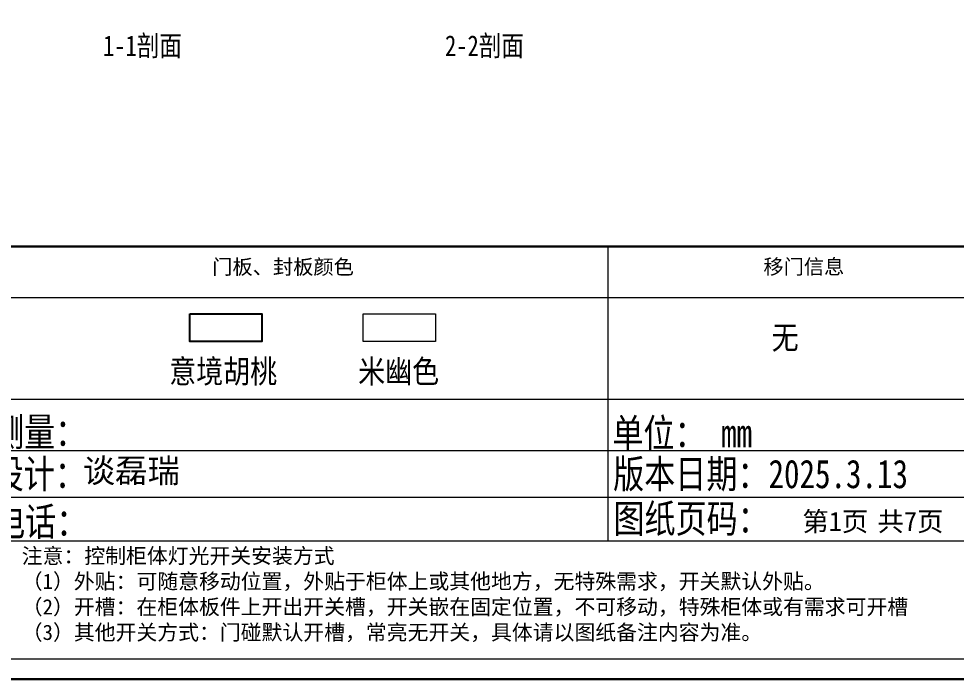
# Model space of a CAD drawing. Header units: millimetres. Extents: x 29318 to 134049, y -332664 to 3734.
# Drawn here: x 127306 to 131661, y -174661 to -171593 of the extents above; entities that cross this region are included whole.
import ezdxf
from ezdxf.enums import TextEntityAlignment as Align

# ---------------------------------------------------------------- set-up
doc = ezdxf.new("R2010")
doc.units = ezdxf.units.MM
doc.layers.add('03文字', color=255, linetype='Continuous')
doc.layers.add('blue', color=206, linetype='Continuous')
doc.layers.add('08打印', color=7, linetype='Continuous', plot=False)
doc.layers.add('内框图层', color=1, linetype='Continuous', plot=False)
for name, color, linetype, lineweight in [('222', 7, 'Continuous', 0), ('大样文字', 30, 'Continuous', 25), ('样柜柜体色', 30, 'Continuous', 9), ('样柜门板色', 4, 'Continuous', 18)]:
    doc.layers.add(name, color=color, linetype=linetype, lineweight=lineweight)
doc.styles.add('MtXpl__2', font='simhei.ttf')
doc.styles.add('宋体', font='', dxfattribs={"height": 40})
doc.styles.add('标注文字样式', font='', dxfattribs={"width": 0.8})
doc.styles.add('黑体', font='simhei.ttf')
doc.styles.get('宋体').set_extended_font_data('SimSun')
doc.styles.get('标注文字样式').set_extended_font_data('SimSun')

# ---------------------------------------------------------------- blocks, each defined once
blk = doc.blocks.new('A-页码编号#53A', base_point=(3481.1, 591.4))
at = {"color": 30, "style": '黑体'}
blk.add_attdef('F', text='', height=72, dxfattribs=at).set_placement((3771, 632.4), align=Align.MIDDLE_RIGHT)
blk.add_attdef('Z', text='', height=72, dxfattribs=at).set_placement((3805.5, 632.4), align=Align.MIDDLE_LEFT)
blk = doc.blocks.new('莫干山标准图框8.9')
at = {"layer": 'blue', "color": 5, "lineweight": 25}
blk.add_line((331947, 217428.5), (344647.8, 217428.5), dxfattribs=at)
at = {"layer": '样柜柜体色'}
for p, q in [((342883.6, 219168.4), (332027.2, 219168.4)), ((341181.5, 219168.4), (341181.5, 217984.7)), ((338686.9, 218963.4), (342883.6, 218963.4)), ((342883.6, 218553.4), (332027.2, 218553.4)), ((334904.5, 218348.3), (342883.6, 218348.3)), ((334904.5, 218160.2), (342883.6, 218160.2)), ((334904.5, 217984.7), (342883.6, 217984.7)), ((344567.6, 217508.7), (332027.2, 217508.7))]:
    blk.add_line(p, q, dxfattribs=at)
at = {"color": 0, "ltscale": 3, "attachment_point": 1, "style": '黑体'}
for s, insert, char_height, width in [('{\\fSimHei|b0|i0|c134|p49;门板、封板颜色}', (339590.7, 219116), 59.631, 690.85), ('{\\fSimHei|b0|i0|c134|p49;移门信息}', (341806.5, 219116.7), 59.631, 690.85), ('{\\fSimHei|b1|i0|c134|p49;注意：控制柜体灯光开关安装方式\\P（1）外贴：可随意移动位置，外贴于柜体上或其他地方，无特殊需求，开关默认外贴。\\P（2）开槽：在柜体板件上开出开关槽，开关嵌在固定位置，不可移动，特殊柜体或有需求可开槽\\P（3）其他开关方式：门碰默认开槽，常亮无开关，具体请以图纸备注内容为准。}', (338824.8, 217955.3), 61.478, 4131.556)]:
    blk.add_mtext(s, dxfattribs=dict(at, insert=insert, char_height=char_height, width=width))
at = {"layer": '222', "style": 'MtXpl__2', "width": 0.8}
for s, height, p in [('测量：', 114.48, (338709.4, 218365.6)), ('单位： mm', 114.48, (341199.4, 218361.1)), ('设计：', 114.48, (338707.9, 218196.6)), ('版本日期：2025.3.13', 114.482, (341202.5, 218196.6)), ('电话：', 114.48, (338713.6, 218004.8)), ('图纸页码：', 114.48, (341203.5, 218017.2))]:
    blk.add_text(s, height=height, dxfattribs=at).set_placement(p)

msp = doc.modelspace()

# ---------------------------------------------------------------- linework, layer by layer
at = {"color": 30}
msp.add_lwpolyline([(128100.96, -172963.41), (128436.01, -172963.41), (128436.01, -173091.67), (128100.96, -173091.67)], close=True, dxfattribs=at)
at = {"layer": '08打印'}
msp.add_lwpolyline([(119372.62, -164931.63), (134048.62, -164931.63), (134048.62, -174661.06), (119372.62, -174661.06)], close=True, dxfattribs=at)
msp.add_lwpolyline([(119372.62, -164931.63), (134048.62, -164931.63), (134048.62, -174661.06), (119372.62, -174661.06)], close=True, dxfattribs=at)
at = {"layer": '内框图层'}
for points in [[(119465.28, -165024.29), (132010.07, -165024.29), (132010.07, -172650.56), (119465.28, -172650.56)], [(119465.28, -172650.56), (132010.07, -172650.56), (132010.07, -165024.29), (119465.28, -165024.29)]]:
    msp.add_lwpolyline(points, close=True, dxfattribs=at)
at = {"layer": '样柜门板色', "ltscale": 3}
msp.add_lwpolyline([(128906.84, -172963.41), (129241.9, -172963.41), (129241.9, -173091.67), (128906.84, -173091.67)], close=True, dxfattribs=at)

# ---------------------------------------------------------------- block references
at = {"xscale": 1.155517762664728, "yscale": 1.155517762664728, "zscale": 1.155517762664728}
msp.add_blockref('莫干山标准图框8.9', (-264198, -425903.54), dxfattribs=at)
at = {"color": 30, "xscale": 1.247959183677906, "yscale": 1.247959183677906, "zscale": 1.247959183677906}
msp.add_blockref('A-页码编号#53A', (130890.87, -173979.31), dxfattribs=at).add_auto_attribs({'F': '第1页', 'Z': '共7页'})

# ---------------------------------------------------------------- texts
at = {"layer": '03文字', "style": '宋体', "width": 0.85}
for s, height, p in [('无', 108.1, (130804.06, -173128.12)), ('意境胡桃', 108.105, (128005.24, -173285.07)), ('米幽色', 108.105, (128883.15, -173285.07))]:
    msp.add_text(s, height=height, dxfattribs=at).set_placement(p)
at = {"layer": '03文字', "insert": (127603.53, -173637.55), "char_height": 110.261, "width": 1112.622, "attachment_point": 1, "style": '宋体'}
msp.add_mtext('谈磊瑞', dxfattribs=at)
at = {"layer": '大样文字', "color": 6, "char_height": 96, "width": 397.7032, "attachment_point": 7, "style": '标注文字样式'}
for s, insert in [('1-1剖面', (127697.81, -171776.9)), ('2-2剖面', (129286.54, -171776.9))]:
    msp.add_mtext(s, dxfattribs=dict(at, insert=insert))

doc.saveas('drawing.dxf')
